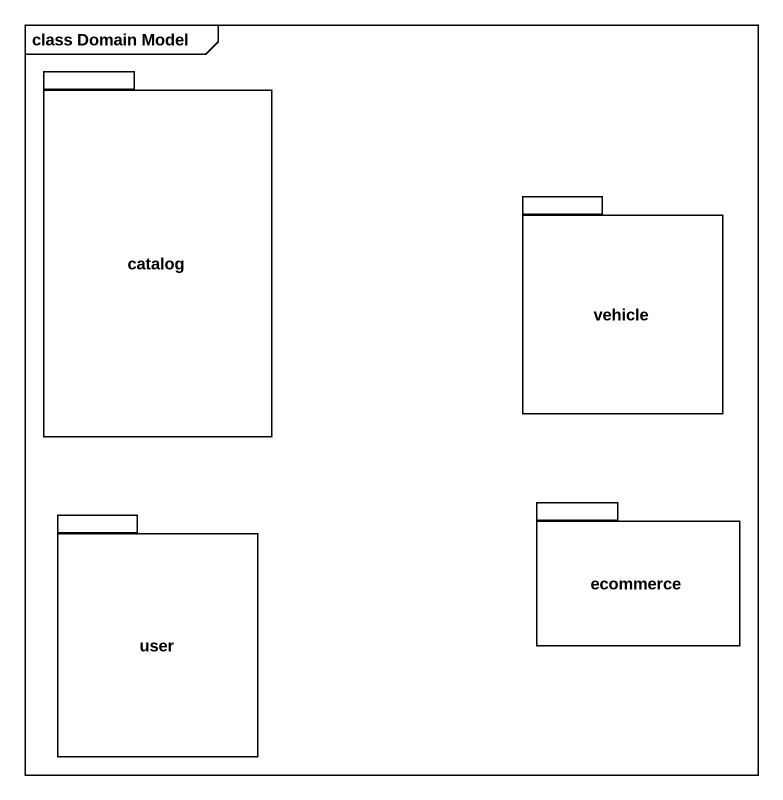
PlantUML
@startuml
mainframe class Domain Model
package catalog {
}
package vehicle {
}
package user {
}
package ecommerce {
}
@enduml
